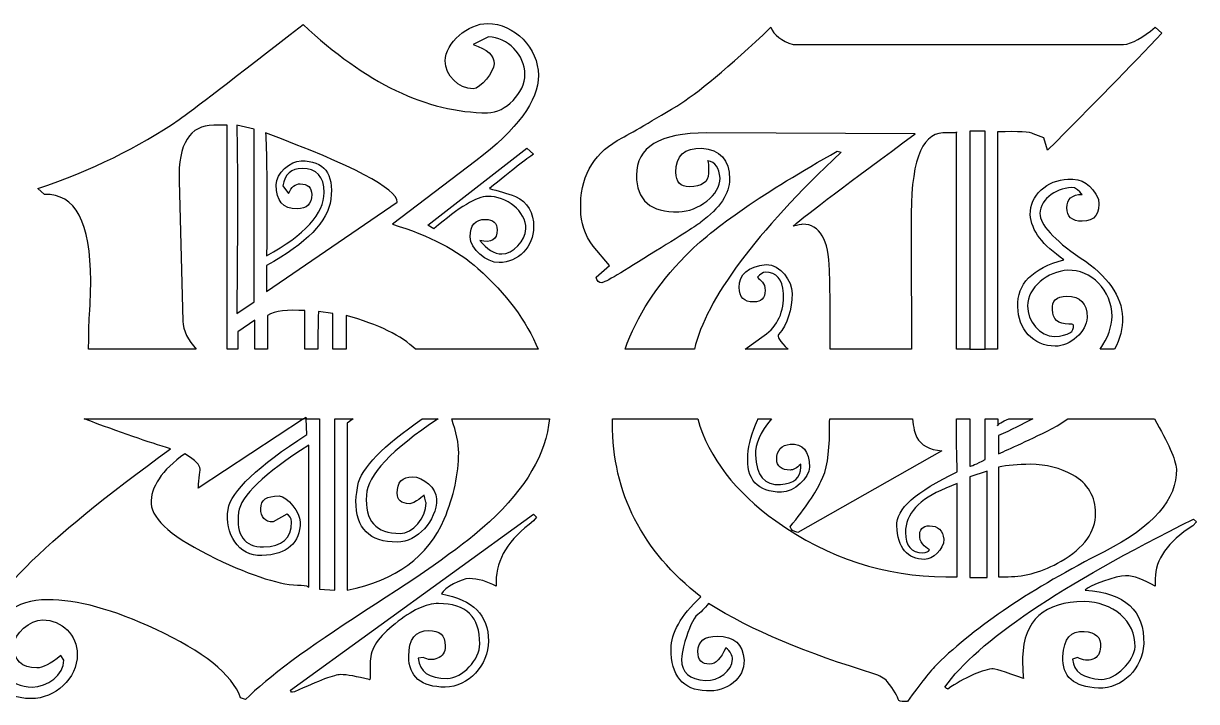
# Model space of a CAD drawing. Header units: centimetres. Extents: x -10.1 to 10.5, y -10.3 to 10.1.
# Drawn here: x 4.94 to 10.5, y -4.08 to -0.87 of the extents above; entities that cross this region are included whole.
import ezdxf

# ---------------------------------------------------------------- set-up
doc = ezdxf.new("R2010")
doc.units = ezdxf.units.CM
doc.header["$MEASUREMENT"] = 0
doc.layers.add('Layer 1', color=7, linetype='Continuous')

msp = doc.modelspace()

# ---------------------------------------------------------------- linework, layer by layer
at = {"layer": 'Layer 1'}
msp.add_lwpolyline([(9.42568, -2.41323), (9.49848, -2.41323), (9.49848, -1.37909), (9.42568, -1.37909), (9.42568, -2.41323)], close=True, dxfattribs=at)
for points, knots in [([(5.69857, -2.28013), (5.69857, -2.28013), (5.68037, -1.61573), (5.68037, -1.61573), (5.68037, -1.61573), (5.67582, -1.43822), (5.73046, -1.35176), (5.8442, -1.35176), (5.8442, -1.35176), (5.8442, -1.35176), (5.90791, -1.35176), (5.90791, -1.35176), (5.90791, -1.35176), (5.90791, -1.35176), (5.90791, -2.41324), (5.90791, -2.41324), (5.90791, -2.41324), (5.90791, -2.41324), (5.95797, -2.41324), (5.95797, -2.41324), (5.95797, -2.41324), (5.95797, -2.41324), (5.95797, -2.33019), (5.95797, -2.33019), (5.95797, -2.33019), (5.95797, -2.33019), (6.03989, -2.27558), (6.03989, -2.27558), (6.03989, -2.27558), (6.03989, -2.27558), (6.03989, -2.41324), (6.03989, -2.41324), (6.03989, -2.41324), (6.03989, -2.41324), (6.09904, -2.41324), (6.09904, -2.41324), (6.09904, -2.41324), (6.09904, -2.41324), (6.09904, -2.25285), (6.09904, -2.25285), (6.09904, -2.25285), (6.13545, -2.23007), (6.19461, -2.22552), (6.27652, -2.23007), (6.27652, -2.23007), (6.27652, -2.23007), (6.27652, -2.41327), (6.27652, -2.41327), (6.27652, -2.41327), (6.27652, -2.41327), (6.33698, -2.41326), (6.33698, -2.41326), (6.33698, -2.41326), (6.33735, -2.36124), (6.33841, -2.30216), (6.34023, -2.23461), (6.34023, -2.23461), (6.34023, -2.23461), (6.40847, -2.24371), (6.40847, -2.24371), (6.40847, -2.24371), (6.40847, -2.24371), (6.40847, -2.41326), (6.40847, -2.41326), (6.40847, -2.41326), (6.40847, -2.41326), (6.47218, -2.41326), (6.47218, -2.41326), (6.47218, -2.41326), (6.47218, -2.41326), (6.47218, -2.25287), (6.47218, -2.25287), (6.47218, -2.25287), (6.62559, -2.2961), (6.73454, -2.3496), (6.79958, -2.41326), (6.79958, -2.41326), (6.79958, -2.41326), (7.38121, -2.41326), (7.38121, -2.41326), (7.38121, -2.41326), (7.32647, -2.27933), (7.23148, -2.15212), (7.09562, -2.02988), (7.09562, -2.02988), (7.00008, -1.94336), (6.86808, -1.8751), (6.6906, -1.82054), (6.6906, -1.82054), (6.6906, -1.82054), (7.08652, -1.52018), (7.08652, -1.52018), (7.08652, -1.52018), (7.28221, -1.36995), (7.38232, -1.23803), (7.38232, -1.11513), (7.38232, -1.11513), (7.38232, -0.98771), (7.26855, -0.86941), (7.14115, -0.86941), (7.14115, -0.86941), (7.05013, -0.86941), (6.94091, -0.9604), (6.94091, -1.04687), (6.94091, -1.04687), (6.94091, -1.11513), (7.00462, -1.17884), (7.07288, -1.17884), (7.07288, -1.17884), (7.10929, -1.17884), (7.17297, -1.09692), (7.17297, -1.06049), (7.17297, -1.06049), (7.17297, -1.01956), (7.14114, -0.99223), (7.07288, -0.9695), (7.07288, -0.9695), (7.07288, -0.9695), (7.14569, -0.93307), (7.14569, -0.93307), (7.14569, -0.93307), (7.23668, -0.93307), (7.3186, -1.01959), (7.3186, -1.11058), (7.3186, -1.11058), (7.3186, -1.19705), (7.22761, -1.29259), (7.14114, -1.29259), (7.14114, -1.29259), (6.85444, -1.29259), (6.56318, -1.15151), (6.26741, -0.87397), (6.26741, -0.87397), (5.93517, -1.13334), (5.73951, -1.28352), (5.68035, -1.32448), (5.68035, -1.32448), (5.48921, -1.45645), (5.26625, -1.56565), (5.0114, -1.65211), (5.0114, -1.65211), (5.0114, -1.65211), (5.04326, -1.67944), (5.04326, -1.67944), (5.04326, -1.67944), (5.18889, -1.67489), (5.2617, -1.81141), (5.2617, -2.08899), (5.2617, -2.08899), (5.2617, -2.11632), (5.2617, -2.1618), (5.25715, -2.22552), (5.25715, -2.22552), (5.2526, -2.28924), (5.2526, -2.32566), (5.2526, -2.33022), (5.2526, -2.33022), (5.2526, -2.36091), (5.25218, -2.3884), (5.25136, -2.41327), (5.25136, -2.41327), (5.25136, -2.41327), (5.76178, -2.41326), (5.76178, -2.41326), (5.76178, -2.41326), (5.72437, -2.37252), (5.69857, -2.3223), (5.69857, -2.28013)], [0, 0, 0, 0, 0.0232558, 0.0232558, 0.0232558, 0.0232558, 0.0465116, 0.0465116, 0.0465116, 0.0465116, 0.0697674, 0.0697674, 0.0697674, 0.0697674, 0.0930233, 0.0930233, 0.0930233, 0.0930233, 0.1162791, 0.1162791, 0.1162791, 0.1162791, 0.1395349, 0.1395349, 0.1395349, 0.1395349, 0.1627907, 0.1627907, 0.1627907, 0.1627907, 0.1860465, 0.1860465, 0.1860465, 0.1860465, 0.2093023, 0.2093023, 0.2093023, 0.2093023, 0.2325581, 0.2325581, 0.2325581, 0.2325581, 0.255814, 0.255814, 0.255814, 0.255814, 0.2790698, 0.2790698, 0.2790698, 0.2790698, 0.3023256, 0.3023256, 0.3023256, 0.3023256, 0.3255814, 0.3255814, 0.3255814, 0.3255814, 0.3488372, 0.3488372, 0.3488372, 0.3488372, 0.372093, 0.372093, 0.372093, 0.372093, 0.3953488, 0.3953488, 0.3953488, 0.3953488, 0.4186047, 0.4186047, 0.4186047, 0.4186047, 0.4418605, 0.4418605, 0.4418605, 0.4418605, 0.4651163, 0.4651163, 0.4651163, 0.4651163, 0.4883721, 0.4883721, 0.4883721, 0.4883721, 0.5116279, 0.5116279, 0.5116279, 0.5116279, 0.5348837, 0.5348837, 0.5348837, 0.5348837, 0.5581395, 0.5581395, 0.5581395, 0.5581395, 0.5813953, 0.5813953, 0.5813953, 0.5813953, 0.6046512, 0.6046512, 0.6046512, 0.6046512, 0.627907, 0.627907, 0.627907, 0.627907, 0.6511628, 0.6511628, 0.6511628, 0.6511628, 0.6744186, 0.6744186, 0.6744186, 0.6744186, 0.6976744, 0.6976744, 0.6976744, 0.6976744, 0.7209302, 0.7209302, 0.7209302, 0.7209302, 0.744186, 0.744186, 0.744186, 0.744186, 0.7674419, 0.7674419, 0.7674419, 0.7674419, 0.7906977, 0.7906977, 0.7906977, 0.7906977, 0.8139535, 0.8139535, 0.8139535, 0.8139535, 0.8372093, 0.8372093, 0.8372093, 0.8372093, 0.8604651, 0.8604651, 0.8604651, 0.8604651, 0.8837209, 0.8837209, 0.8837209, 0.8837209, 0.9069767, 0.9069767, 0.9069767, 0.9069767, 0.9302326, 0.9302326, 0.9302326, 0.9302326, 0.9534884, 0.9534884, 0.9534884, 0.9534884, 1, 1, 1, 1]), ([(9.14807, -1.82052), (9.14352, -1.53382), (9.19358, -1.39274), (9.29825, -1.38819), (9.29825, -1.38819), (9.33688, -1.38819), (9.35892, -1.38816), (9.36196, -1.38539), (9.36196, -1.38539), (9.36196, -1.38539), (9.36196, -1.38367), (9.36196, -1.38367), (9.36196, -1.38367), (9.36265, -1.38436), (9.36252, -1.38491), (9.36196, -1.38539), (9.36196, -1.38539), (9.36196, -1.38539), (9.36196, -2.41327), (9.36196, -2.41327), (9.36196, -2.41327), (9.36196, -2.41327), (9.42568, -2.41326), (9.42568, -2.41326), (9.42568, -2.41326), (9.42568, -2.41326), (9.42568, -1.37911), (9.42568, -1.37911), (9.42568, -1.37911), (9.42568, -1.37911), (9.49849, -1.37911), (9.49849, -1.37911), (9.49849, -1.37911), (9.49849, -1.37911), (9.49849, -2.41326), (9.49849, -2.41326), (9.49849, -2.41326), (9.49849, -2.41326), (9.55762, -2.41326), (9.55762, -2.41326), (9.55762, -2.41326), (9.55762, -2.41326), (9.55762, -1.38366), (9.55762, -1.38366), (9.55762, -1.38366), (9.65774, -1.37911), (9.71235, -1.38366), (9.726, -1.39276), (9.726, -1.39276), (9.726, -1.39276), (9.77606, -1.41096), (9.77606, -1.41096), (9.77606, -1.41096), (9.77606, -1.41096), (9.79426, -1.47012), (9.79426, -1.47012), (9.79426, -1.47012), (10.00815, -1.25623), (10.19016, -1.06962), (10.33578, -0.91492), (10.33578, -0.91492), (10.33578, -0.91492), (10.30395, -0.88764), (10.30395, -0.88764), (10.30395, -0.88764), (10.24479, -0.93773), (10.19473, -0.965), (10.15377, -0.96956), (10.15377, -0.96956), (10.15377, -0.96956), (8.5883, -0.96957), (8.5883, -0.96957), (8.5883, -0.96957), (8.53372, -0.95137), (8.49731, -0.92404), (8.48366, -0.88765), (8.48366, -0.88765), (8.28342, -1.07876), (8.13325, -1.20163), (8.03768, -1.26082), (8.03768, -1.26082), (7.90118, -1.34274), (7.80561, -1.39735), (7.75555, -1.42462), (7.75555, -1.42462), (7.6372, -1.49288), (7.57807, -1.60213), (7.58262, -1.75231), (7.58262, -1.75231), (7.58262, -1.81147), (7.60082, -1.87061), (7.64175, -1.92522), (7.64175, -1.92522), (7.64175, -1.92522), (7.71914, -2.01621), (7.71914, -2.01621), (7.71914, -2.01621), (7.71914, -2.01621), (7.65543, -2.07082), (7.65543, -2.07082), (7.65543, -2.07082), (7.65998, -2.08902), (7.66908, -2.0981), (7.68274, -2.0981), (7.68274, -2.0981), (7.69639, -2.0981), (7.77828, -2.04807), (7.93759, -1.94792), (7.93759, -1.94792), (8.07864, -1.86145), (8.1469, -1.816), (8.15145, -1.81145), (8.15145, -1.81145), (8.24247, -1.74319), (8.28798, -1.67492), (8.28798, -1.60666), (8.28798, -1.60666), (8.28798, -1.51562), (8.24247, -1.46558), (8.15603, -1.46103), (8.15603, -1.46103), (8.07409, -1.45648), (8.03313, -1.49741), (8.03313, -1.57477), (8.03313, -1.57477), (8.03313, -1.6203), (8.05588, -1.64303), (8.09684, -1.64303), (8.09684, -1.64303), (8.156, -1.64303), (8.18786, -1.6203), (8.18786, -1.57932), (8.18786, -1.57932), (8.18786, -1.5458), (8.18781, -1.52476), (8.18529, -1.52064), (8.18529, -1.52064), (8.1846, -1.52053), (8.18399, -1.52027), (8.18328, -1.52019), (8.18328, -1.52019), (8.1841, -1.51937), (8.18476, -1.51971), (8.18529, -1.52064), (8.18529, -1.52064), (8.22027, -1.52596), (8.23797, -1.55303), (8.24244, -1.60211), (8.24244, -1.60211), (8.24699, -1.67947), (8.13777, -1.76139), (8.04675, -1.76139), (8.04675, -1.76139), (7.91478, -1.76594), (7.84651, -1.70678), (7.84651, -1.58843), (7.84651, -1.58843), (7.84651, -1.45651), (7.95573, -1.38825), (8.17872, -1.38825), (8.17872, -1.38825), (8.17872, -1.38825), (9.16622, -1.3928), (9.16622, -1.3928), (9.16622, -1.3928), (8.85224, -1.62487), (8.65653, -1.77049), (8.58826, -1.82968), (8.58826, -1.82968), (8.61101, -1.82513), (8.62924, -1.82058), (8.63379, -1.82058), (8.63379, -1.82058), (8.71571, -1.82058), (8.75666, -1.89339), (8.76119, -2.03902), (8.76119, -2.03902), (8.76381, -2.13345), (8.76492, -2.25836), (8.76452, -2.4133), (8.76452, -2.4133), (8.76452, -2.4133), (9.15003, -2.41329), (9.15003, -2.41329), (9.15003, -2.41329), (9.14807, -2.14342), (9.14807, -1.94506), (9.14807, -1.82052)], [0, 0, 0, 0, 0.0208333, 0.0208333, 0.0208333, 0.0208333, 0.0416667, 0.0416667, 0.0416667, 0.0416667, 0.0625, 0.0625, 0.0625, 0.0625, 0.0833333, 0.0833333, 0.0833333, 0.0833333, 0.1041667, 0.1041667, 0.1041667, 0.1041667, 0.125, 0.125, 0.125, 0.125, 0.1458333, 0.1458333, 0.1458333, 0.1458333, 0.1666667, 0.1666667, 0.1666667, 0.1666667, 0.1875, 0.1875, 0.1875, 0.1875, 0.2083333, 0.2083333, 0.2083333, 0.2083333, 0.2291667, 0.2291667, 0.2291667, 0.2291667, 0.25, 0.25, 0.25, 0.25, 0.2708333, 0.2708333, 0.2708333, 0.2708333, 0.2916667, 0.2916667, 0.2916667, 0.2916667, 0.3125, 0.3125, 0.3125, 0.3125, 0.3333333, 0.3333333, 0.3333333, 0.3333333, 0.3541667, 0.3541667, 0.3541667, 0.3541667, 0.375, 0.375, 0.375, 0.375, 0.3958333, 0.3958333, 0.3958333, 0.3958333, 0.4166667, 0.4166667, 0.4166667, 0.4166667, 0.4375, 0.4375, 0.4375, 0.4375, 0.4583333, 0.4583333, 0.4583333, 0.4583333, 0.4791667, 0.4791667, 0.4791667, 0.4791667, 0.5, 0.5, 0.5, 0.5, 0.5208333, 0.5208333, 0.5208333, 0.5208333, 0.5416667, 0.5416667, 0.5416667, 0.5416667, 0.5625, 0.5625, 0.5625, 0.5625, 0.5833333, 0.5833333, 0.5833333, 0.5833333, 0.6041667, 0.6041667, 0.6041667, 0.6041667, 0.625, 0.625, 0.625, 0.625, 0.6458333, 0.6458333, 0.6458333, 0.6458333, 0.6666667, 0.6666667, 0.6666667, 0.6666667, 0.6875, 0.6875, 0.6875, 0.6875, 0.7083333, 0.7083333, 0.7083333, 0.7083333, 0.7291667, 0.7291667, 0.7291667, 0.7291667, 0.75, 0.75, 0.75, 0.75, 0.7708333, 0.7708333, 0.7708333, 0.7708333, 0.7916667, 0.7916667, 0.7916667, 0.7916667, 0.8125, 0.8125, 0.8125, 0.8125, 0.8333333, 0.8333333, 0.8333333, 0.8333333, 0.8541667, 0.8541667, 0.8541667, 0.8541667, 0.875, 0.875, 0.875, 0.875, 0.8958333, 0.8958333, 0.8958333, 0.8958333, 0.9166667, 0.9166667, 0.9166667, 0.9166667, 0.9375, 0.9375, 0.9375, 0.9375, 0.9583333, 0.9583333, 0.9583333, 0.9583333, 1, 1, 1, 1]), ([(5.95342, -1.35176), (5.95342, -1.35176), (6.03534, -1.36996), (6.03534, -1.36996), (6.03534, -1.36996), (6.03534, -1.36996), (6.03534, -2.18914), (6.03534, -2.18914), (6.03534, -2.18914), (6.03534, -2.18914), (5.95342, -2.2437), (5.95342, -2.2437), (5.95342, -2.2437), (5.95797, -1.82959), (5.95797, -1.53382), (5.95342, -1.35176)], [0, 0, 0, 0, 0.2, 0.2, 0.2, 0.2, 0.4, 0.4, 0.4, 0.4, 0.6, 0.6, 0.6, 0.6, 1, 1, 1, 1]), ([(6.71338, -1.71582), (6.71338, -1.71582), (6.09447, -2.13905), (6.09447, -2.13905), (6.09447, -2.13905), (6.09447, -2.13905), (6.09447, -2.01615), (6.09447, -2.01615), (6.09447, -2.01615), (6.28561, -1.91151), (6.38572, -1.80681), (6.39935, -1.70217), (6.39935, -1.70217), (6.41303, -1.57927), (6.36749, -1.52016), (6.25827, -1.52016), (6.25827, -1.52016), (6.20821, -1.52016), (6.13995, -1.57927), (6.13995, -1.6339), (6.13995, -1.6339), (6.13995, -1.71126), (6.17181, -1.7477), (6.24007, -1.7477), (6.24007, -1.7477), (6.28558, -1.7477), (6.30833, -1.72492), (6.30833, -1.67944), (6.30833, -1.67944), (6.30833, -1.64756), (6.29013, -1.62935), (6.25372, -1.62935), (6.25372, -1.62935), (6.23097, -1.62935), (6.21276, -1.643), (6.19914, -1.67488), (6.19914, -1.67488), (6.19914, -1.67488), (6.17183, -1.63845), (6.17183, -1.63845), (6.17183, -1.63845), (6.18093, -1.58384), (6.21279, -1.55653), (6.26282, -1.55653), (6.26282, -1.55653), (6.33108, -1.55653), (6.36749, -1.59296), (6.36749, -1.67033), (6.36749, -1.67033), (6.36749, -1.77042), (6.2765, -1.87051), (6.09447, -1.97069), (6.09447, -1.97069), (6.09902, -1.64755), (6.09447, -1.45645), (6.08992, -1.38818), (6.08992, -1.38818), (6.50404, -1.54289), (6.71338, -1.65208), (6.71338, -1.71582)], [0, 0, 0, 0, 0.0625, 0.0625, 0.0625, 0.0625, 0.125, 0.125, 0.125, 0.125, 0.1875, 0.1875, 0.1875, 0.1875, 0.25, 0.25, 0.25, 0.25, 0.3125, 0.3125, 0.3125, 0.3125, 0.375, 0.375, 0.375, 0.375, 0.4375, 0.4375, 0.4375, 0.4375, 0.5, 0.5, 0.5, 0.5, 0.5625, 0.5625, 0.5625, 0.5625, 0.625, 0.625, 0.625, 0.625, 0.6875, 0.6875, 0.6875, 0.6875, 0.75, 0.75, 0.75, 0.75, 0.8125, 0.8125, 0.8125, 0.8125, 0.875, 0.875, 0.875, 0.875, 1, 1, 1, 1]), ([(9.36196, -1.38364), (9.36196, -1.38364), (9.36196, -1.38536), (9.36196, -1.38536), (9.36196, -1.38536), (9.36249, -1.38488), (9.36265, -1.38433), (9.36196, -1.38364)], [0, 0, 0, 0, 0.3333333, 0.3333333, 0.3333333, 0.3333333, 1, 1, 1, 1]), ([(7.32774, -1.461), (7.32774, -1.461), (6.859, -1.82507), (6.859, -1.82507), (6.859, -1.82507), (6.859, -1.82507), (6.88628, -1.84327), (6.88628, -1.84327), (6.88628, -1.84327), (7.00918, -1.73863), (7.09107, -1.68854), (7.14115, -1.68854), (7.14115, -1.68854), (7.23214, -1.68854), (7.32316, -1.7568), (7.32316, -1.84327), (7.32316, -1.84327), (7.32316, -1.89788), (7.25947, -1.96162), (7.20939, -1.96162), (7.20939, -1.96162), (7.17298, -1.96162), (7.13658, -1.93884), (7.10472, -1.89791), (7.10472, -1.89791), (7.15933, -1.91156), (7.18666, -1.89336), (7.18666, -1.84782), (7.18666, -1.84782), (7.18666, -1.81599), (7.16846, -1.79773), (7.13205, -1.79773), (7.13205, -1.79773), (7.08199, -1.79773), (7.05924, -1.82506), (7.05924, -1.87965), (7.05924, -1.87965), (7.05924, -1.93881), (7.1366, -2.00255), (7.19577, -2.00255), (7.19577, -2.00255), (7.28679, -2.00255), (7.3596, -1.92519), (7.3596, -1.8342), (7.3596, -1.8342), (7.3596, -1.76594), (7.33229, -1.71585), (7.27311, -1.68857), (7.27311, -1.68857), (7.23215, -1.67492), (7.19119, -1.66124), (7.15024, -1.65214), (7.15024, -1.65214), (7.25491, -1.56567), (7.32772, -1.51106), (7.35958, -1.48834), (7.35958, -1.48834), (7.35958, -1.48834), (7.32774, -1.461), (7.32774, -1.461)], [0, 0, 0, 0, 0.0625, 0.0625, 0.0625, 0.0625, 0.125, 0.125, 0.125, 0.125, 0.1875, 0.1875, 0.1875, 0.1875, 0.25, 0.25, 0.25, 0.25, 0.3125, 0.3125, 0.3125, 0.3125, 0.375, 0.375, 0.375, 0.375, 0.4375, 0.4375, 0.4375, 0.4375, 0.5, 0.5, 0.5, 0.5, 0.5625, 0.5625, 0.5625, 0.5625, 0.625, 0.625, 0.625, 0.625, 0.6875, 0.6875, 0.6875, 0.6875, 0.75, 0.75, 0.75, 0.75, 0.8125, 0.8125, 0.8125, 0.8125, 0.875, 0.875, 0.875, 0.875, 1, 1, 1, 1]), ([(8.81586, -1.47918), (8.81586, -1.47918), (8.79766, -1.47463), (8.79766, -1.47463), (8.79766, -1.47463), (8.45182, -1.67032), (8.2106, -1.83415), (8.07863, -1.97067), (8.07863, -1.97067), (7.94311, -2.10886), (7.84823, -2.25642), (7.79251, -2.41324), (7.79251, -2.41324), (7.79251, -2.41324), (8.12094, -2.41324), (8.12094, -2.41324), (8.12094, -2.41324), (8.17867, -2.17223), (8.40989, -1.86198), (8.81586, -1.47918)], [0, 0, 0, 0, 0.1666667, 0.1666667, 0.1666667, 0.1666667, 0.3333333, 0.3333333, 0.3333333, 0.3333333, 0.5, 0.5, 0.5, 0.5, 0.6666667, 0.6666667, 0.6666667, 0.6666667, 1, 1, 1, 1]), ([(8.1833, -1.52016), (8.18401, -1.52024), (8.18462, -1.5205), (8.18531, -1.52061), (8.18531, -1.52061), (8.18478, -1.51971), (8.18412, -1.51934), (8.1833, -1.52016)], [0, 0, 0, 0, 0.3333333, 0.3333333, 0.3333333, 0.3333333, 1, 1, 1, 1]), ([(10.14923, -2.26192), (10.14468, -2.16178), (10.08099, -2.06623), (9.94902, -1.97977), (9.94902, -1.97977), (9.8216, -1.8933), (9.75788, -1.82049), (9.75788, -1.77043), (9.75788, -1.77043), (9.75788, -1.69762), (9.84435, -1.64301), (9.92168, -1.64753), (9.92168, -1.64753), (9.94443, -1.66118), (9.95354, -1.67486), (9.95809, -1.67941), (9.95809, -1.67941), (9.90803, -1.67941), (9.88528, -1.70214), (9.88528, -1.74312), (9.88528, -1.74312), (9.88528, -1.78405), (9.90803, -1.80678), (9.95809, -1.80678), (9.95809, -1.80678), (10.01725, -1.80678), (10.04456, -1.7704), (10.03545, -1.70214), (10.03545, -1.70214), (10.00359, -1.63388), (9.95809, -1.60205), (9.88982, -1.6066), (9.88982, -1.6066), (9.79428, -1.61115), (9.70779, -1.68396), (9.71234, -1.77495), (9.71234, -1.77495), (9.71692, -1.85231), (9.7715, -1.92058), (9.87165, -1.98884), (9.87165, -1.98884), (9.72147, -2.02982), (9.64866, -2.10264), (9.65321, -2.21183), (9.65321, -2.21183), (9.65321, -2.31647), (9.72602, -2.39844), (9.83069, -2.39844), (9.83069, -2.39844), (9.89893, -2.39844), (9.98087, -2.33018), (9.98087, -2.26191), (9.98087, -2.26191), (9.98087, -2.19364), (9.94901, -2.16177), (9.8853, -2.16177), (9.8853, -2.16177), (9.83524, -2.16177), (9.81249, -2.18455), (9.81704, -2.22548), (9.81704, -2.22548), (9.81704, -2.27101), (9.84435, -2.29374), (9.8944, -2.29374), (9.8944, -2.29374), (9.90808, -2.29374), (9.9126, -2.29374), (9.91715, -2.29829), (9.91715, -2.29829), (9.9217, -2.33017), (9.8944, -2.34838), (9.82613, -2.3529), (9.82613, -2.3529), (9.75789, -2.3529), (9.69873, -2.28009), (9.69873, -2.20727), (9.69873, -2.20727), (9.69873, -2.1208), (9.7943, -2.04347), (9.88987, -2.03892), (9.88987, -2.03892), (9.99909, -2.03437), (10.09921, -2.13446), (10.09921, -2.25736), (10.09921, -2.25736), (10.09921, -2.30557), (10.08013, -2.35811), (10.04336, -2.41323), (10.04336, -2.41323), (10.04336, -2.41323), (10.11161, -2.41324), (10.11161, -2.41324), (10.11161, -2.41324), (10.13762, -2.36342), (10.15042, -2.31299), (10.14923, -2.26192)], [0, 0, 0, 0, 0.04, 0.04, 0.04, 0.04, 0.08, 0.08, 0.08, 0.08, 0.12, 0.12, 0.12, 0.12, 0.16, 0.16, 0.16, 0.16, 0.2, 0.2, 0.2, 0.2, 0.24, 0.24, 0.24, 0.24, 0.28, 0.28, 0.28, 0.28, 0.32, 0.32, 0.32, 0.32, 0.36, 0.36, 0.36, 0.36, 0.4, 0.4, 0.4, 0.4, 0.44, 0.44, 0.44, 0.44, 0.48, 0.48, 0.48, 0.48, 0.52, 0.52, 0.52, 0.52, 0.56, 0.56, 0.56, 0.56, 0.6, 0.6, 0.6, 0.6, 0.64, 0.64, 0.64, 0.64, 0.68, 0.68, 0.68, 0.68, 0.72, 0.72, 0.72, 0.72, 0.76, 0.76, 0.76, 0.76, 0.8, 0.8, 0.8, 0.8, 0.84, 0.84, 0.84, 0.84, 0.88, 0.88, 0.88, 0.88, 0.92, 0.92, 0.92, 0.92, 1, 1, 1, 1]), ([(8.52009, -2.34384), (8.56105, -2.29375), (8.58378, -2.22549), (8.58378, -2.14815), (8.58378, -2.14815), (8.58378, -2.08899), (8.5292, -2.01162), (8.46091, -2.01162), (8.46091, -2.01162), (8.37444, -2.02072), (8.33351, -2.05715), (8.33351, -2.12087), (8.33351, -2.12087), (8.33351, -2.16635), (8.35624, -2.18913), (8.40175, -2.18913), (8.40175, -2.18913), (8.43816, -2.18913), (8.45636, -2.1709), (8.45636, -2.13452), (8.45636, -2.13452), (8.45636, -2.09809), (8.43361, -2.08899), (8.41995, -2.07081), (8.41995, -2.07081), (8.4336, -2.05716), (8.44726, -2.04808), (8.45636, -2.04808), (8.45636, -2.04808), (8.51094, -2.04808), (8.53828, -2.07991), (8.54283, -2.14817), (8.54283, -2.14817), (8.54738, -2.23464), (8.51552, -2.3029), (8.45184, -2.34841), (8.45184, -2.34841), (8.45184, -2.34841), (8.36201, -2.41326), (8.36201, -2.41326), (8.36201, -2.41326), (8.36201, -2.41326), (8.56594, -2.41326), (8.56594, -2.41326), (8.56594, -2.41326), (8.52527, -2.37461), (8.50993, -2.35143), (8.52009, -2.34384)], [0, 0, 0, 0, 0.0769231, 0.0769231, 0.0769231, 0.0769231, 0.1538462, 0.1538462, 0.1538462, 0.1538462, 0.2307692, 0.2307692, 0.2307692, 0.2307692, 0.3076923, 0.3076923, 0.3076923, 0.3076923, 0.3846154, 0.3846154, 0.3846154, 0.3846154, 0.4615385, 0.4615385, 0.4615385, 0.4615385, 0.5384615, 0.5384615, 0.5384615, 0.5384615, 0.6153846, 0.6153846, 0.6153846, 0.6153846, 0.6923077, 0.6923077, 0.6923077, 0.6923077, 0.7692308, 0.7692308, 0.7692308, 0.7692308, 0.8461538, 0.8461538, 0.8461538, 0.8461538, 1, 1, 1, 1]), ([(7.00463, -2.90359), (7.00463, -3.00368), (6.98188, -3.10832), (6.93637, -3.21757), (6.93637, -3.21757), (6.85901, -3.39503), (6.70883, -3.50882), (6.47674, -3.55431), (6.47674, -3.55431), (6.47674, -3.55431), (6.47674, -2.76251), (6.47674, -2.76251), (6.47674, -2.76251), (6.47674, -2.76251), (6.50431, -2.74259), (6.50431, -2.74259), (6.50431, -2.74259), (6.50431, -2.74259), (6.4176, -2.74259), (6.4176, -2.74259), (6.4176, -2.74259), (6.4176, -2.74259), (6.4176, -3.55431), (6.4176, -3.55431), (6.4176, -3.55431), (6.4176, -3.55431), (6.34479, -3.54976), (6.34479, -3.54976), (6.34479, -3.54976), (6.34479, -3.54976), (6.34479, -2.7426), (6.34479, -2.7426), (6.34479, -2.7426), (6.34479, -2.7426), (6.28147, -2.74259), (6.28147, -2.74259), (6.28147, -2.74259), (6.28147, -2.74259), (6.2856, -2.81707), (6.2856, -2.81707), (6.2856, -2.81707), (6.05353, -2.96725), (5.92608, -3.08557), (5.91243, -3.17204), (5.91243, -3.17204), (5.89423, -3.28584), (5.96249, -3.39503), (6.07171, -3.39048), (6.07171, -3.39048), (6.19461, -3.38593), (6.25374, -3.33132), (6.25374, -3.2312), (6.25374, -3.2312), (6.25374, -3.19022), (6.19461, -3.1083), (6.15362, -3.1083), (6.15362, -3.1083), (6.09449, -3.1083), (6.06715, -3.12653), (6.06715, -3.16746), (6.06715, -3.16746), (6.06715, -3.20844), (6.08535, -3.23117), (6.12631, -3.23117), (6.12631, -3.23117), (6.12631, -3.23117), (6.19, -3.19479), (6.19, -3.19479), (6.19, -3.19479), (6.20368, -3.19934), (6.21275, -3.21299), (6.21275, -3.23117), (6.21275, -3.23117), (6.21275, -3.30853), (6.16724, -3.34952), (6.08078, -3.34952), (6.08078, -3.34952), (5.98979, -3.34952), (5.94883, -3.29491), (5.96246, -3.18566), (5.96246, -3.18566), (5.97156, -3.1083), (6.08078, -3.00365), (6.29467, -2.86713), (6.29467, -2.86713), (6.29467, -2.86713), (6.29467, -3.54063), (6.29467, -3.54063), (6.29467, -3.54063), (6.29012, -3.53608), (6.28102, -3.53153), (6.25826, -3.53153), (6.25826, -3.53153), (6.16727, -3.53153), (6.03072, -3.4906), (5.85324, -3.40411), (5.85324, -3.40411), (5.65303, -3.30857), (5.55288, -3.2221), (5.54836, -3.14474), (5.54836, -3.14474), (5.54384, -3.06738), (5.59842, -2.98546), (5.70764, -2.90812), (5.70764, -2.90812), (5.75773, -2.93995), (5.78045, -2.96268), (5.78045, -2.98093), (5.78045, -2.98093), (5.78045, -2.98548), (5.77135, -3.05829), (5.77135, -3.07192), (5.77135, -3.07192), (5.77135, -3.07192), (6.26983, -2.74257), (6.26983, -2.74257), (6.26983, -2.74257), (6.26983, -2.74257), (5.23049, -2.74257), (5.23049, -2.74257), (5.23049, -2.74257), (5.40154, -2.8062), (5.53807, -2.85391), (5.63938, -2.88534), (5.63938, -2.88534), (5.02959, -3.32677), (4.72469, -3.6317), (4.72924, -3.80006), (4.72924, -3.80006), (4.72924, -3.96386), (4.83391, -4.06856), (4.97954, -4.06856), (4.97954, -4.06856), (5.09331, -4.06856), (5.19798, -3.97297), (5.19798, -3.85922), (5.19798, -3.85922), (5.19798, -3.76818), (5.12517, -3.69536), (5.03418, -3.69536), (5.03418, -3.69536), (4.97502, -3.69536), (4.89765, -3.75907), (4.89765, -3.81826), (4.89765, -3.81826), (4.89765, -3.88652), (4.93406, -3.92296), (5.00687, -3.92296), (5.00687, -3.92296), (5.03418, -3.92296), (5.07058, -3.90473), (5.12064, -3.8638), (5.12064, -3.8638), (5.12064, -3.8638), (5.13429, -3.88653), (5.13429, -3.88653), (5.13429, -3.88653), (5.13429, -3.95479), (5.05693, -4.01395), (4.98411, -4.01395), (4.98411, -4.01395), (4.87944, -4.01395), (4.79297, -3.92748), (4.79297, -3.82279), (4.79297, -3.82279), (4.79297, -3.68171), (4.90674, -3.5998), (5.05692, -3.5998), (5.05692, -3.5998), (5.198, -3.5998), (5.36638, -3.64533), (5.57116, -3.74088), (5.57116, -3.74088), (5.79415, -3.84552), (5.93068, -3.95022), (5.97163, -4.06396), (5.97163, -4.06396), (5.97163, -4.06396), (5.99438, -4.07311), (5.99438, -4.07311), (5.99438, -4.07311), (6.09905, -3.96841), (6.29018, -3.82734), (6.55868, -3.65443), (6.55868, -3.65443), (6.84536, -3.47237), (7.04104, -3.33129), (7.15026, -3.2312), (7.15026, -3.2312), (7.32441, -3.06951), (7.41897, -2.90772), (7.43442, -2.74257), (7.43442, -2.74257), (7.43442, -2.74257), (6.97164, -2.74257), (6.97164, -2.74257), (6.97164, -2.74257), (6.99331, -2.8053), (7.00463, -2.85909), (7.00463, -2.90359)], [0, 0, 0, 0, 0.0196078, 0.0196078, 0.0196078, 0.0196078, 0.0392157, 0.0392157, 0.0392157, 0.0392157, 0.0588235, 0.0588235, 0.0588235, 0.0588235, 0.0784314, 0.0784314, 0.0784314, 0.0784314, 0.0980392, 0.0980392, 0.0980392, 0.0980392, 0.1176471, 0.1176471, 0.1176471, 0.1176471, 0.1372549, 0.1372549, 0.1372549, 0.1372549, 0.1568627, 0.1568627, 0.1568627, 0.1568627, 0.1764706, 0.1764706, 0.1764706, 0.1764706, 0.1960784, 0.1960784, 0.1960784, 0.1960784, 0.2156863, 0.2156863, 0.2156863, 0.2156863, 0.2352941, 0.2352941, 0.2352941, 0.2352941, 0.254902, 0.254902, 0.254902, 0.254902, 0.2745098, 0.2745098, 0.2745098, 0.2745098, 0.2941176, 0.2941176, 0.2941176, 0.2941176, 0.3137255, 0.3137255, 0.3137255, 0.3137255, 0.3333333, 0.3333333, 0.3333333, 0.3333333, 0.3529412, 0.3529412, 0.3529412, 0.3529412, 0.372549, 0.372549, 0.372549, 0.372549, 0.3921569, 0.3921569, 0.3921569, 0.3921569, 0.4117647, 0.4117647, 0.4117647, 0.4117647, 0.4313725, 0.4313725, 0.4313725, 0.4313725, 0.4509804, 0.4509804, 0.4509804, 0.4509804, 0.4705882, 0.4705882, 0.4705882, 0.4705882, 0.4901961, 0.4901961, 0.4901961, 0.4901961, 0.5098039, 0.5098039, 0.5098039, 0.5098039, 0.5294118, 0.5294118, 0.5294118, 0.5294118, 0.5490196, 0.5490196, 0.5490196, 0.5490196, 0.5686275, 0.5686275, 0.5686275, 0.5686275, 0.5882353, 0.5882353, 0.5882353, 0.5882353, 0.6078431, 0.6078431, 0.6078431, 0.6078431, 0.627451, 0.627451, 0.627451, 0.627451, 0.6470588, 0.6470588, 0.6470588, 0.6470588, 0.6666667, 0.6666667, 0.6666667, 0.6666667, 0.6862745, 0.6862745, 0.6862745, 0.6862745, 0.7058824, 0.7058824, 0.7058824, 0.7058824, 0.7254902, 0.7254902, 0.7254902, 0.7254902, 0.745098, 0.745098, 0.745098, 0.745098, 0.7647059, 0.7647059, 0.7647059, 0.7647059, 0.7843137, 0.7843137, 0.7843137, 0.7843137, 0.8039216, 0.8039216, 0.8039216, 0.8039216, 0.8235294, 0.8235294, 0.8235294, 0.8235294, 0.8431373, 0.8431373, 0.8431373, 0.8431373, 0.8627451, 0.8627451, 0.8627451, 0.8627451, 0.8823529, 0.8823529, 0.8823529, 0.8823529, 0.9019608, 0.9019608, 0.9019608, 0.9019608, 0.9215686, 0.9215686, 0.9215686, 0.9215686, 0.9411765, 0.9411765, 0.9411765, 0.9411765, 0.9607843, 0.9607843, 0.9607843, 0.9607843, 1, 1, 1, 1]), ([(6.52682, -3.05832), (6.52224, -3.09015), (6.51769, -3.11743), (6.51769, -3.13113), (6.51769, -3.13113), (6.51769, -3.26305), (6.5814, -3.32679), (6.71338, -3.32679), (6.71338, -3.32679), (6.80892, -3.32679), (6.89996, -3.2267), (6.89996, -3.12206), (6.89996, -3.12206), (6.89996, -3.07197), (6.83625, -3.01736), (6.78619, -3.01736), (6.78619, -3.01736), (6.7361, -3.01736), (6.71338, -3.04464), (6.71338, -3.09472), (6.71338, -3.09472), (6.71338, -3.1266), (6.73158, -3.14481), (6.77251, -3.14481), (6.77251, -3.14481), (6.79526, -3.14481), (6.84077, -3.10383), (6.84077, -3.10383), (6.84077, -3.10383), (6.84532, -3.12661), (6.8499, -3.14026), (6.8499, -3.14026), (6.8499, -3.14026), (6.8499, -3.21307), (6.78619, -3.28589), (6.727, -3.28589), (6.727, -3.28589), (6.61323, -3.28589), (6.55865, -3.22673), (6.56772, -3.10383), (6.56772, -3.10383), (6.57219, -3.00988), (6.68691, -2.88941), (6.90707, -2.74265), (6.90707, -2.74265), (6.90707, -2.74265), (6.83215, -2.74264), (6.83215, -2.74264), (6.83215, -2.74264), (6.64602, -2.87091), (6.54301, -2.97722), (6.52682, -3.05832)], [0, 0, 0, 0, 0.0714286, 0.0714286, 0.0714286, 0.0714286, 0.1428571, 0.1428571, 0.1428571, 0.1428571, 0.2142857, 0.2142857, 0.2142857, 0.2142857, 0.2857143, 0.2857143, 0.2857143, 0.2857143, 0.3571429, 0.3571429, 0.3571429, 0.3571429, 0.4285714, 0.4285714, 0.4285714, 0.4285714, 0.5, 0.5, 0.5, 0.5, 0.5714286, 0.5714286, 0.5714286, 0.5714286, 0.6428571, 0.6428571, 0.6428571, 0.6428571, 0.7142857, 0.7142857, 0.7142857, 0.7142857, 0.7857143, 0.7857143, 0.7857143, 0.7857143, 0.8571429, 0.8571429, 0.8571429, 0.8571429, 1, 1, 1, 1]), ([(9.83977, -2.77617), (9.7078, -2.84443), (9.61223, -2.88536), (9.56217, -2.90814), (9.56217, -2.90814), (9.56217, -2.90814), (9.56217, -2.82162), (9.56217, -2.82162), (9.56217, -2.82162), (9.62048, -2.79548), (9.67393, -2.76913), (9.72357, -2.74259), (9.72357, -2.74259), (9.72357, -2.74259), (9.61051, -2.74259), (9.61051, -2.74259), (9.61051, -2.74259), (9.57818, -2.75675), (9.56037, -2.76807), (9.55765, -2.77357), (9.55765, -2.77357), (9.55765, -2.77357), (9.55765, -2.77616), (9.55765, -2.77616), (9.55765, -2.77616), (9.55704, -2.77555), (9.55709, -2.77465), (9.55765, -2.77357), (9.55765, -2.77357), (9.55765, -2.77357), (9.55765, -2.74259), (9.55765, -2.74259), (9.55765, -2.74259), (9.55765, -2.74259), (9.49852, -2.74259), (9.49852, -2.74259), (9.49852, -2.74259), (9.49852, -2.74259), (9.49852, -2.93542), (9.49852, -2.93542), (9.49852, -2.93542), (9.45754, -2.95815), (9.43026, -2.96725), (9.42571, -2.96725), (9.42571, -2.96725), (9.42571, -2.96725), (9.42571, -2.74259), (9.42571, -2.74259), (9.42571, -2.74259), (9.42571, -2.74259), (9.36218, -2.74259), (9.36218, -2.74259), (9.36218, -2.74259), (9.36252, -2.83379), (9.3635, -2.91835), (9.36655, -2.99458), (9.36655, -2.99458), (9.17086, -3.08557), (9.0753, -3.17204), (9.07985, -3.2494), (9.07985, -3.2494), (9.0844, -3.3541), (9.12991, -3.40868), (9.21182, -3.40868), (9.21182, -3.40868), (9.24823, -3.40868), (9.30281, -3.3632), (9.30281, -3.31314), (9.30281, -3.31314), (9.29826, -3.27221), (9.2755, -3.24943), (9.23455, -3.24943), (9.23455, -3.24943), (9.20269, -3.24943), (9.18449, -3.26766), (9.18904, -3.30404), (9.18904, -3.30404), (9.18904, -3.33587), (9.23, -3.35865), (9.23455, -3.3632), (9.23455, -3.3632), (9.23, -3.3723), (9.2209, -3.37685), (9.20269, -3.37685), (9.20269, -3.37685), (9.14811, -3.37685), (9.12077, -3.34502), (9.12077, -3.28131), (9.12077, -3.28131), (9.12077, -3.19484), (9.18448, -3.12203), (9.31191, -3.07197), (9.31191, -3.07197), (9.31191, -3.07197), (9.36652, -3.04924), (9.36652, -3.04924), (9.36652, -3.04924), (9.36652, -3.04924), (9.36652, -3.49067), (9.36652, -3.49067), (9.36652, -3.49067), (9.36652, -3.49067), (9.3119, -3.49067), (9.3119, -3.49067), (9.3119, -3.49067), (9.0252, -3.49067), (8.75672, -3.40415), (8.50643, -3.2267), (8.50643, -3.2267), (8.3149, -3.0889), (8.19057, -2.92873), (8.13667, -2.74262), (8.13667, -2.74262), (8.13667, -2.74262), (7.73329, -2.74262), (7.73329, -2.74262), (7.73329, -2.74262), (7.73316, -2.74926), (7.73279, -2.75588), (7.73279, -2.76254), (7.73279, -2.76254), (7.73279, -3.09472), (7.87387, -3.36777), (8.15144, -3.58621), (8.15144, -3.58621), (8.0559, -3.6772), (8.01039, -3.75912), (8.01039, -3.83193), (8.01039, -3.83193), (8.01039, -3.95935), (8.06497, -4.02762), (8.17874, -4.03217), (8.17874, -4.03217), (8.27431, -4.03672), (8.36077, -3.97301), (8.35622, -3.88654), (8.35622, -3.88654), (8.35167, -3.80918), (8.31071, -3.77274), (8.22882, -3.77274), (8.22882, -3.77274), (8.16966, -3.77274), (8.1378, -3.79552), (8.1378, -3.84555), (8.1378, -3.84555), (8.1378, -3.88653), (8.156, -3.90471), (8.19241, -3.90471), (8.19241, -3.90471), (8.22424, -3.90471), (8.24699, -3.87743), (8.26977, -3.82735), (8.26977, -3.82735), (8.2925, -3.84555), (8.30163, -3.86378), (8.30163, -3.88196), (8.30163, -3.88196), (8.30163, -3.93657), (8.23337, -3.9866), (8.17421, -3.98205), (8.17421, -3.98205), (8.09685, -3.9775), (8.06044, -3.94567), (8.06044, -3.88196), (8.06044, -3.88196), (8.06044, -3.86376), (8.06499, -3.84553), (8.06954, -3.8228), (8.06954, -3.8228), (8.08774, -3.75454), (8.10595, -3.70906), (8.1287, -3.67717), (8.1287, -3.67717), (8.15143, -3.65897), (8.16966, -3.64079), (8.18786, -3.61801), (8.18786, -3.61801), (8.39262, -3.74543), (8.65657, -3.85468), (8.97058, -3.95025), (8.97058, -3.95025), (8.99789, -3.95935), (9.02064, -3.97298), (9.03429, -3.98663), (9.03429, -3.98663), (9.06615, -4.02761), (9.08435, -4.05944), (9.08887, -4.07767), (9.08887, -4.07767), (9.09797, -4.08222), (9.11162, -4.08222), (9.12983, -4.08222), (9.12983, -4.08222), (9.19354, -3.99575), (9.23905, -3.93659), (9.27091, -3.90471), (9.27091, -3.90471), (9.45749, -3.7227), (9.72144, -3.54519), (10.06276, -3.37229), (10.06276, -3.37229), (10.29483, -3.25394), (10.4086, -3.12202), (10.40405, -2.98094), (10.40405, -2.98094), (10.39971, -2.93321), (10.36603, -2.85608), (10.29986, -2.74258), (10.29986, -2.74258), (10.29986, -2.74258), (9.89013, -2.74259), (9.89013, -2.74259), (9.89013, -2.74259), (9.89013, -2.74259), (9.83977, -2.77617), (9.83977, -2.77617)], [0, 0, 0, 0, 0.0181818, 0.0181818, 0.0181818, 0.0181818, 0.0363636, 0.0363636, 0.0363636, 0.0363636, 0.0545455, 0.0545455, 0.0545455, 0.0545455, 0.0727273, 0.0727273, 0.0727273, 0.0727273, 0.0909091, 0.0909091, 0.0909091, 0.0909091, 0.1090909, 0.1090909, 0.1090909, 0.1090909, 0.1272727, 0.1272727, 0.1272727, 0.1272727, 0.1454545, 0.1454545, 0.1454545, 0.1454545, 0.1636364, 0.1636364, 0.1636364, 0.1636364, 0.1818182, 0.1818182, 0.1818182, 0.1818182, 0.2, 0.2, 0.2, 0.2, 0.2181818, 0.2181818, 0.2181818, 0.2181818, 0.2363636, 0.2363636, 0.2363636, 0.2363636, 0.2545455, 0.2545455, 0.2545455, 0.2545455, 0.2727273, 0.2727273, 0.2727273, 0.2727273, 0.2909091, 0.2909091, 0.2909091, 0.2909091, 0.3090909, 0.3090909, 0.3090909, 0.3090909, 0.3272727, 0.3272727, 0.3272727, 0.3272727, 0.3454545, 0.3454545, 0.3454545, 0.3454545, 0.3636364, 0.3636364, 0.3636364, 0.3636364, 0.3818182, 0.3818182, 0.3818182, 0.3818182, 0.4, 0.4, 0.4, 0.4, 0.4181818, 0.4181818, 0.4181818, 0.4181818, 0.4363636, 0.4363636, 0.4363636, 0.4363636, 0.4545455, 0.4545455, 0.4545455, 0.4545455, 0.4727273, 0.4727273, 0.4727273, 0.4727273, 0.4909091, 0.4909091, 0.4909091, 0.4909091, 0.5090909, 0.5090909, 0.5090909, 0.5090909, 0.5272727, 0.5272727, 0.5272727, 0.5272727, 0.5454545, 0.5454545, 0.5454545, 0.5454545, 0.5636364, 0.5636364, 0.5636364, 0.5636364, 0.5818182, 0.5818182, 0.5818182, 0.5818182, 0.6, 0.6, 0.6, 0.6, 0.6181818, 0.6181818, 0.6181818, 0.6181818, 0.6363636, 0.6363636, 0.6363636, 0.6363636, 0.6545455, 0.6545455, 0.6545455, 0.6545455, 0.6727273, 0.6727273, 0.6727273, 0.6727273, 0.6909091, 0.6909091, 0.6909091, 0.6909091, 0.7090909, 0.7090909, 0.7090909, 0.7090909, 0.7272727, 0.7272727, 0.7272727, 0.7272727, 0.7454545, 0.7454545, 0.7454545, 0.7454545, 0.7636364, 0.7636364, 0.7636364, 0.7636364, 0.7818182, 0.7818182, 0.7818182, 0.7818182, 0.8, 0.8, 0.8, 0.8, 0.8181818, 0.8181818, 0.8181818, 0.8181818, 0.8363636, 0.8363636, 0.8363636, 0.8363636, 0.8545455, 0.8545455, 0.8545455, 0.8545455, 0.8727273, 0.8727273, 0.8727273, 0.8727273, 0.8909091, 0.8909091, 0.8909091, 0.8909091, 0.9090909, 0.9090909, 0.9090909, 0.9090909, 0.9272727, 0.9272727, 0.9272727, 0.9272727, 0.9454545, 0.9454545, 0.9454545, 0.9454545, 0.9636364, 0.9636364, 0.9636364, 0.9636364, 1, 1, 1, 1]), ([(8.37446, -2.91269), (8.36533, -3.03099), (8.41997, -3.09015), (8.53374, -3.09015), (8.53374, -3.09015), (8.5929, -3.09015), (8.66571, -3.02189), (8.66571, -2.9718), (8.66571, -2.9718), (8.66571, -2.89444), (8.63385, -2.85806), (8.57469, -2.86261), (8.57469, -2.86261), (8.53373, -2.86716), (8.51098, -2.88989), (8.51098, -2.93542), (8.51098, -2.93542), (8.51098, -2.96725), (8.53373, -2.98551), (8.57469, -2.98551), (8.57469, -2.98551), (8.58834, -2.98551), (8.60655, -2.97641), (8.62478, -2.95818), (8.62478, -2.95818), (8.62478, -2.95818), (8.62478, -2.97183), (8.62478, -2.97183), (8.62478, -2.97183), (8.62478, -3.02192), (8.59292, -3.04925), (8.52921, -3.0538), (8.52921, -3.0538), (8.45185, -3.05835), (8.41544, -3.01282), (8.41089, -2.91272), (8.41089, -2.91272), (8.40758, -2.86324), (8.43338, -2.80646), (8.48574, -2.74262), (8.48574, -2.74262), (8.48574, -2.74262), (8.42132, -2.74262), (8.42132, -2.74262), (8.42132, -2.74262), (8.42113, -2.74487), (8.42087, -2.74704), (8.41997, -2.74884), (8.41997, -2.74884), (8.39264, -2.808), (8.37901, -2.86261), (8.37446, -2.91269)], [0, 0, 0, 0, 0.0714286, 0.0714286, 0.0714286, 0.0714286, 0.1428571, 0.1428571, 0.1428571, 0.1428571, 0.2142857, 0.2142857, 0.2142857, 0.2142857, 0.2857143, 0.2857143, 0.2857143, 0.2857143, 0.3571429, 0.3571429, 0.3571429, 0.3571429, 0.4285714, 0.4285714, 0.4285714, 0.4285714, 0.5, 0.5, 0.5, 0.5, 0.5714286, 0.5714286, 0.5714286, 0.5714286, 0.6428571, 0.6428571, 0.6428571, 0.6428571, 0.7142857, 0.7142857, 0.7142857, 0.7142857, 0.7857143, 0.7857143, 0.7857143, 0.7857143, 0.8571429, 0.8571429, 0.8571429, 0.8571429, 1, 1, 1, 1]), ([(8.7203, -3.04006), (8.69757, -3.09015), (8.64749, -3.16296), (8.57467, -3.25395), (8.57467, -3.25395), (8.57922, -3.26766), (8.58832, -3.27673), (8.61108, -3.28128), (8.61108, -3.28128), (8.61108, -3.28128), (9.29371, -2.89443), (9.29371, -2.89443), (9.29371, -2.89443), (9.23455, -2.88988), (9.19359, -2.86715), (9.17539, -2.83077), (9.17539, -2.83077), (9.16557, -2.81439), (9.15819, -2.78378), (9.15475, -2.74258), (9.15475, -2.74258), (9.15475, -2.74258), (8.76199, -2.74259), (8.76199, -2.74259), (8.76199, -2.74259), (8.76175, -2.76257), (8.76151, -2.78283), (8.76125, -2.80344), (8.76125, -2.80344), (8.76125, -2.90814), (8.7476, -2.99006), (8.7203, -3.04006)], [0, 0, 0, 0, 0.1111111, 0.1111111, 0.1111111, 0.1111111, 0.2222222, 0.2222222, 0.2222222, 0.2222222, 0.3333333, 0.3333333, 0.3333333, 0.3333333, 0.4444444, 0.4444444, 0.4444444, 0.4444444, 0.5555556, 0.5555556, 0.5555556, 0.5555556, 0.6666667, 0.6666667, 0.6666667, 0.6666667, 0.7777778, 0.7777778, 0.7777778, 0.7777778, 1, 1, 1, 1]), ([(9.55762, -2.77617), (9.55762, -2.77617), (9.55762, -2.77358), (9.55762, -2.77358), (9.55762, -2.77358), (9.55709, -2.77466), (9.55701, -2.77553), (9.55762, -2.77617)], [0, 0, 0, 0, 0.3333333, 0.3333333, 0.3333333, 0.3333333, 1, 1, 1, 1]), ([(9.50759, -3.4952), (9.50759, -3.4952), (9.42568, -3.4952), (9.42568, -3.4952), (9.42568, -3.4952), (9.42568, -3.4952), (9.42568, -3.01734), (9.42568, -3.01734), (9.42568, -3.01734), (9.42568, -3.01734), (9.5076, -2.99006), (9.5076, -2.99006), (9.5076, -2.99006), (9.5076, -2.99006), (9.50759, -3.4952), (9.50759, -3.4952)], [0, 0, 0, 0, 0.2, 0.2, 0.2, 0.2, 0.4, 0.4, 0.4, 0.4, 0.6, 0.6, 0.6, 0.6, 1, 1, 1, 1]), ([(10.02181, -3.19024), (10.02181, -3.27676), (9.9672, -3.3541), (9.85798, -3.41783), (9.85798, -3.41783), (9.77151, -3.46786), (9.68963, -3.49064), (9.60768, -3.49064), (9.60768, -3.49064), (9.60768, -3.49064), (9.56217, -3.49065), (9.56217, -3.49065), (9.56217, -3.49065), (9.56217, -3.49065), (9.56217, -2.9718), (9.56217, -2.9718), (9.56217, -2.9718), (9.60313, -2.9627), (9.65319, -2.95815), (9.71235, -2.95815), (9.71235, -2.95815), (9.78974, -2.95815), (9.85343, -2.97638), (9.91259, -3.00824), (9.91259, -3.00824), (9.9854, -3.04922), (10.02181, -3.11288), (10.02181, -3.19024)], [0, 0, 0, 0, 0.125, 0.125, 0.125, 0.125, 0.25, 0.25, 0.25, 0.25, 0.375, 0.375, 0.375, 0.375, 0.5, 0.5, 0.5, 0.5, 0.625, 0.625, 0.625, 0.625, 0.75, 0.75, 0.75, 0.75, 1, 1, 1, 1]), ([(6.20826, -4.02762), (6.20826, -4.03672), (6.21281, -4.04127), (6.22646, -4.03672), (6.22646, -4.03672), (6.34481, -3.98211), (6.41762, -3.9548), (6.4449, -3.9548), (6.4449, -3.9548), (6.47676, -3.9548), (6.52226, -3.9639), (6.58143, -3.97753), (6.58143, -3.97753), (6.58598, -3.98663), (6.58598, -3.95933), (6.58598, -3.89106), (6.58598, -3.89106), (6.58598, -3.8319), (6.62694, -3.77271), (6.70433, -3.7136), (6.70433, -3.7136), (6.78169, -3.64989), (6.84996, -3.61801), (6.90909, -3.61801), (6.90909, -3.61801), (7.04106, -3.61801), (7.10478, -3.68172), (7.10478, -3.80917), (7.10478, -3.80917), (7.10478, -3.88198), (7.02286, -3.97297), (6.95005, -3.97297), (6.95005, -3.97297), (6.86358, -3.97297), (6.8181, -3.94114), (6.81352, -3.87743), (6.81352, -3.87743), (6.81352, -3.87743), (6.83627, -3.87288), (6.83627, -3.87288), (6.83627, -3.87288), (6.85902, -3.88653), (6.88178, -3.88653), (6.90453, -3.87743), (6.90453, -3.87743), (6.92728, -3.86833), (6.94094, -3.85015), (6.94094, -3.81827), (6.94094, -3.81827), (6.94094, -3.76818), (6.91363, -3.74546), (6.86358, -3.74546), (6.86358, -3.74546), (6.79987, -3.74546), (6.76801, -3.78644), (6.76801, -3.86836), (6.76801, -3.86836), (6.76801, -3.9639), (6.82717, -4.01399), (6.94094, -4.01399), (6.94094, -4.01399), (7.05016, -4.01399), (7.14573, -3.90929), (7.14573, -3.79555), (7.14573, -3.79555), (7.14573, -3.67265), (7.07292, -3.59986), (6.92274, -3.57256), (6.92274, -3.57256), (6.93639, -3.54068), (7.01828, -3.49975), (7.05469, -3.49975), (7.05469, -3.49975), (7.09565, -3.49975), (7.14118, -3.5134), (7.18211, -3.53613), (7.18211, -3.53613), (7.18211, -3.53613), (7.18211, -3.5134), (7.18211, -3.5134), (7.18211, -3.5134), (7.18211, -3.4087), (7.24124, -3.31316), (7.35959, -3.2267), (7.35959, -3.2267), (7.35959, -3.2267), (7.37324, -3.2085), (7.37324, -3.2085), (7.37324, -3.2085), (7.37324, -3.2085), (7.35959, -3.19485), (7.35959, -3.19485), (7.35959, -3.19485), (7.35959, -3.19485), (6.20826, -4.02762), (6.20826, -4.02762)], [0, 0, 0, 0, 0.04, 0.04, 0.04, 0.04, 0.08, 0.08, 0.08, 0.08, 0.12, 0.12, 0.12, 0.12, 0.16, 0.16, 0.16, 0.16, 0.2, 0.2, 0.2, 0.2, 0.24, 0.24, 0.24, 0.24, 0.28, 0.28, 0.28, 0.28, 0.32, 0.32, 0.32, 0.32, 0.36, 0.36, 0.36, 0.36, 0.4, 0.4, 0.4, 0.4, 0.44, 0.44, 0.44, 0.44, 0.48, 0.48, 0.48, 0.48, 0.52, 0.52, 0.52, 0.52, 0.56, 0.56, 0.56, 0.56, 0.6, 0.6, 0.6, 0.6, 0.64, 0.64, 0.64, 0.64, 0.68, 0.68, 0.68, 0.68, 0.72, 0.72, 0.72, 0.72, 0.76, 0.76, 0.76, 0.76, 0.8, 0.8, 0.8, 0.8, 0.84, 0.84, 0.84, 0.84, 0.88, 0.88, 0.88, 0.88, 0.92, 0.92, 0.92, 0.92, 1, 1, 1, 1]), ([(9.30733, -4.01397), (9.31188, -4.01852), (9.32101, -4.02307), (9.32101, -4.02307), (9.32101, -4.02307), (9.40293, -3.96846), (9.47119, -3.9366), (9.53032, -3.92753), (9.53032, -3.92753), (9.53945, -3.92298), (9.58948, -3.94118), (9.6805, -3.97301), (9.6805, -3.97301), (9.67595, -3.95028), (9.67595, -3.9184), (9.67595, -3.87292), (9.67595, -3.87292), (9.6805, -3.69541), (9.78062, -3.60895), (9.9672, -3.60895), (9.9672, -3.60895), (10.09917, -3.60895), (10.21295, -3.69994), (10.20839, -3.82284), (10.20839, -3.82284), (10.20384, -3.8911), (10.11737, -3.97757), (10.04911, -3.97757), (10.04911, -3.97757), (9.96262, -3.97302), (9.91714, -3.94119), (9.91258, -3.88203), (9.91258, -3.88203), (9.91258, -3.88203), (9.93533, -3.87293), (9.93533, -3.87293), (9.93533, -3.87293), (9.96261, -3.88658), (9.98539, -3.89113), (10.00814, -3.88203), (10.00814, -3.88203), (10.03087, -3.87293), (10.04452, -3.85475), (10.04452, -3.82287), (10.04452, -3.82287), (10.0491, -3.77739), (10.02179, -3.75461), (9.96716, -3.75006), (9.96716, -3.75006), (9.90347, -3.74551), (9.87162, -3.78194), (9.86707, -3.86841), (9.86707, -3.86841), (9.86252, -3.96395), (9.91713, -4.01404), (10.03542, -4.01859), (10.03542, -4.01859), (10.14919, -4.02314), (10.24476, -3.92305), (10.24931, -3.80925), (10.24931, -3.80925), (10.25386, -3.64997), (10.16284, -3.56808), (9.97171, -3.55438), (9.97171, -3.55438), (9.98991, -3.53165), (10.12191, -3.48617), (10.16287, -3.48617), (10.16287, -3.48617), (10.20383, -3.48617), (10.24934, -3.50437), (10.30395, -3.5362), (10.30395, -3.5362), (10.30395, -3.5362), (10.30395, -3.49982), (10.30395, -3.49982), (10.30395, -3.49982), (10.30395, -3.40878), (10.36308, -3.32686), (10.48141, -3.2495), (10.48141, -3.2495), (10.48141, -3.2495), (10.49961, -3.2313), (10.49961, -3.2313), (10.49961, -3.2313), (10.49961, -3.2313), (10.48596, -3.21765), (10.48596, -3.21765), (10.48596, -3.21765), (9.85343, -3.53158), (9.46206, -3.79553), (9.30733, -4.01397)], [0, 0, 0, 0, 0.0416667, 0.0416667, 0.0416667, 0.0416667, 0.0833333, 0.0833333, 0.0833333, 0.0833333, 0.125, 0.125, 0.125, 0.125, 0.1666667, 0.1666667, 0.1666667, 0.1666667, 0.2083333, 0.2083333, 0.2083333, 0.2083333, 0.25, 0.25, 0.25, 0.25, 0.2916667, 0.2916667, 0.2916667, 0.2916667, 0.3333333, 0.3333333, 0.3333333, 0.3333333, 0.375, 0.375, 0.375, 0.375, 0.4166667, 0.4166667, 0.4166667, 0.4166667, 0.4583333, 0.4583333, 0.4583333, 0.4583333, 0.5, 0.5, 0.5, 0.5, 0.5416667, 0.5416667, 0.5416667, 0.5416667, 0.5833333, 0.5833333, 0.5833333, 0.5833333, 0.625, 0.625, 0.625, 0.625, 0.6666667, 0.6666667, 0.6666667, 0.6666667, 0.7083333, 0.7083333, 0.7083333, 0.7083333, 0.75, 0.75, 0.75, 0.75, 0.7916667, 0.7916667, 0.7916667, 0.7916667, 0.8333333, 0.8333333, 0.8333333, 0.8333333, 0.875, 0.875, 0.875, 0.875, 0.9166667, 0.9166667, 0.9166667, 0.9166667, 1, 1, 1, 1])]:
    msp.add_open_spline(points, degree=3, knots=knots, dxfattribs=at)
at = {"layer": 'Layer 1', "color": 230}
msp.add_open_spline([(6.28108, -2.73518), (6.28108, -2.73518), (6.26986, -2.74259), (6.26986, -2.74259), (6.26986, -2.74259), (6.26986, -2.74259), (6.28147, -2.74259), (6.28147, -2.74259), (6.28147, -2.74259), (6.28147, -2.74259), (6.28108, -2.73518), (6.28108, -2.73518)], degree=3, knots=[0, 0, 0, 0, 0.25, 0.25, 0.25, 0.25, 0.5, 0.5, 0.5, 0.5, 1, 1, 1, 1], dxfattribs=at)

doc.saveas('drawing.dxf')
